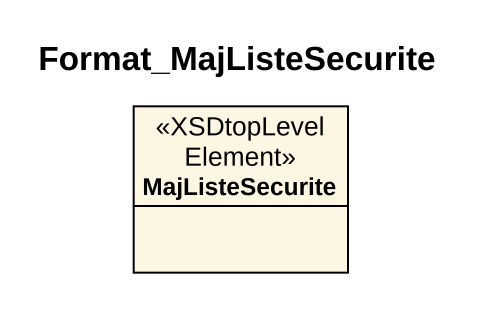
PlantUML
@startuml
title Format_MajListeSecurite
hide circle
hide empty members
class MajListeSecurite <<XSDtopLevelElement>>
@enduml
